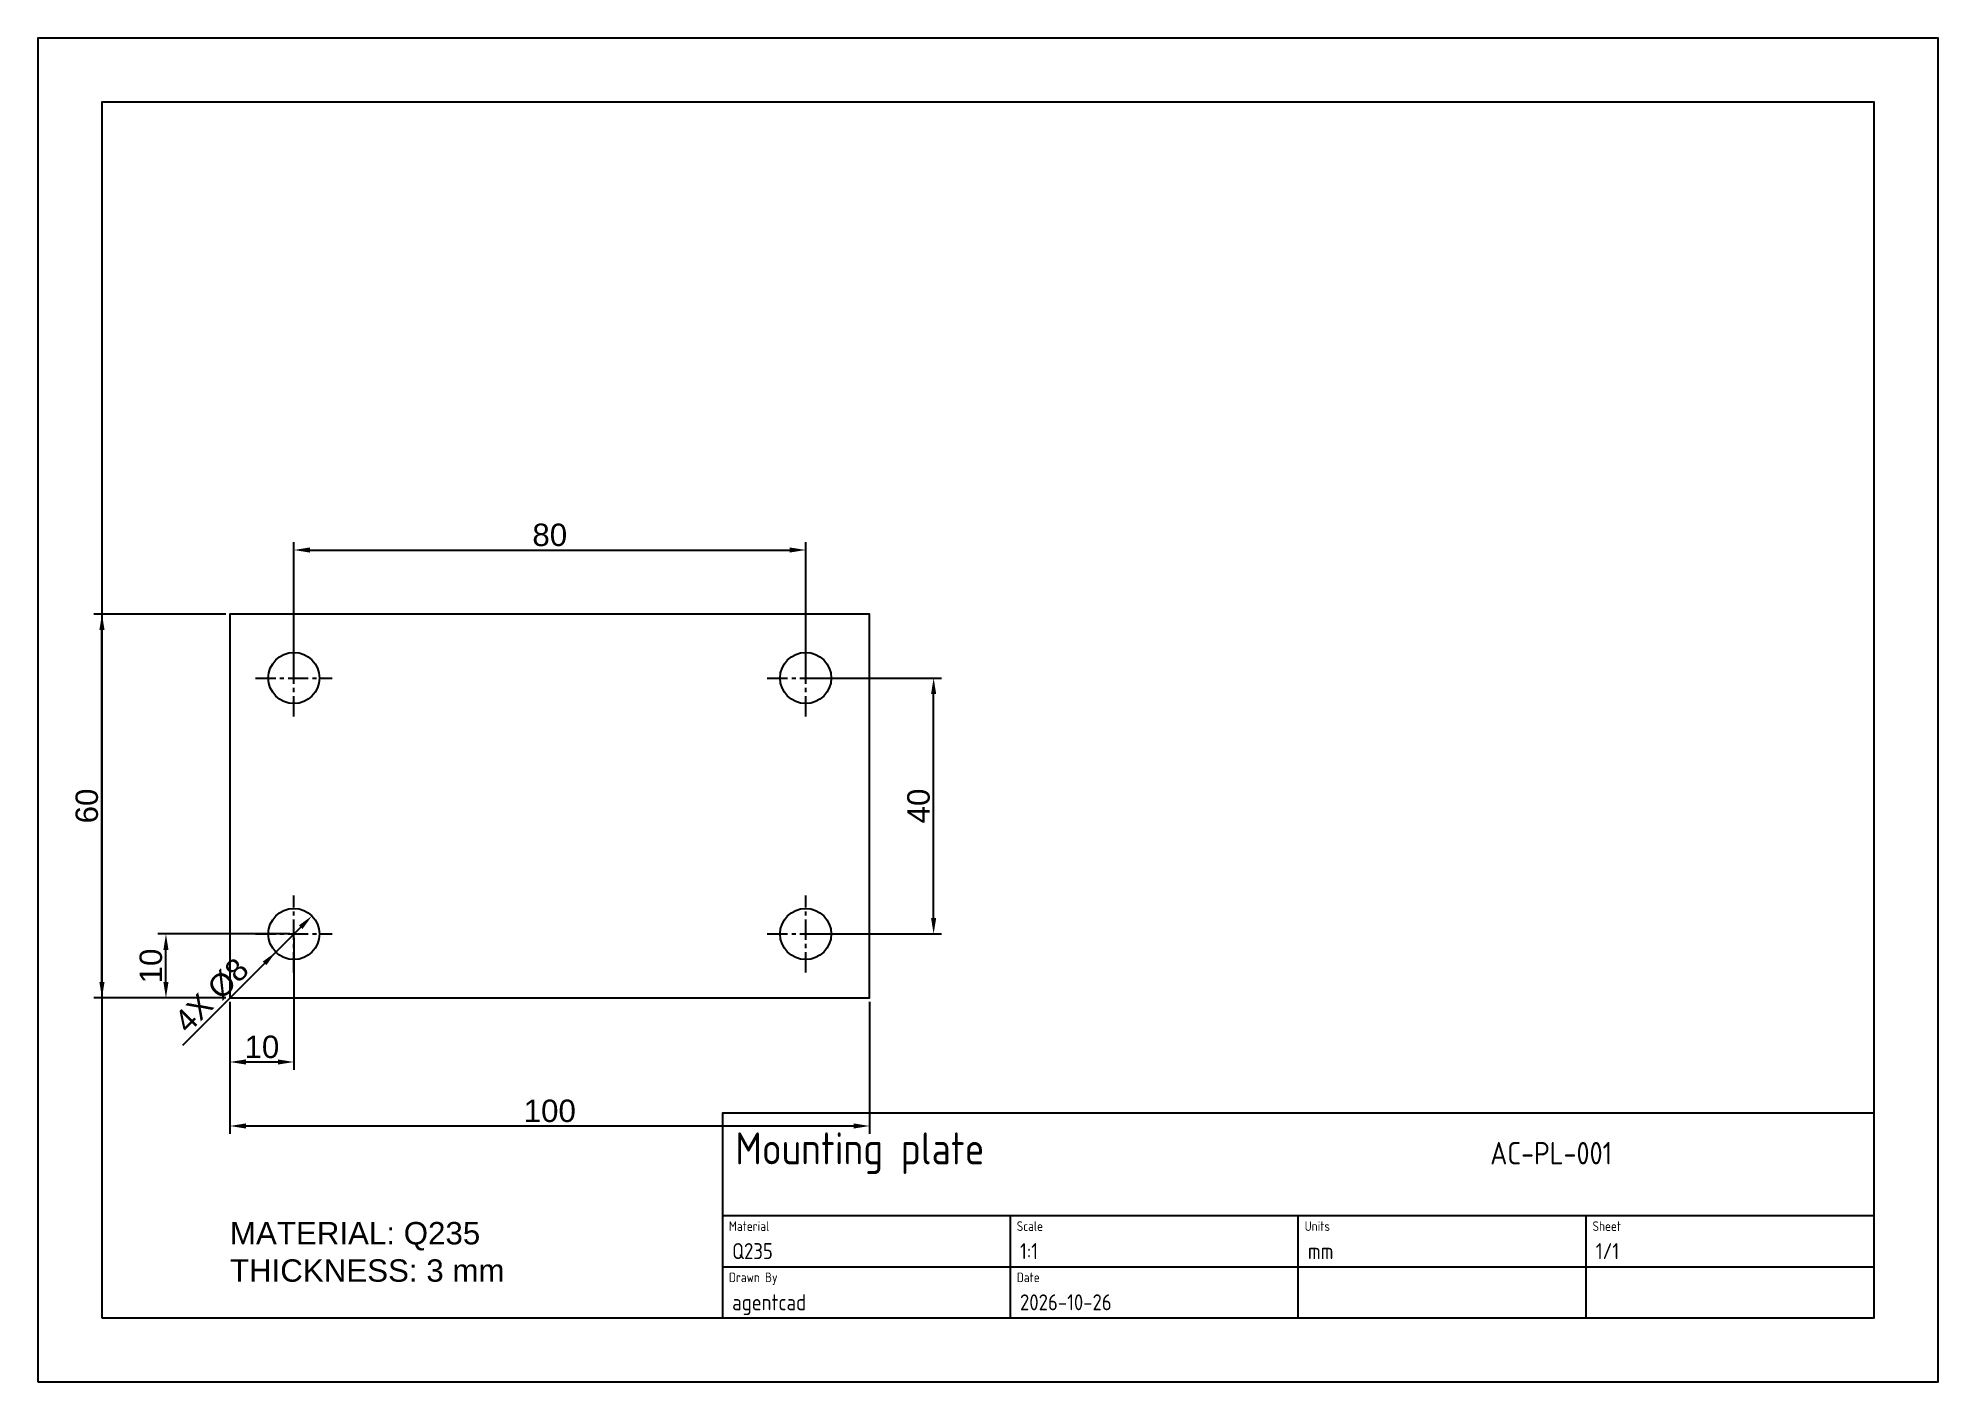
# Model space of a CAD drawing. Extents: x 0 to 297, y 0 to 210.
import ezdxf

# ---------------------------------------------------------------- set-up
doc = ezdxf.new("R2010")
doc.units = 0
doc.linetypes.add('CENTER', pattern=[5.08, 3.175, -0.635, 0.635, -0.635])
doc.layers.get('0').update_dxf_attribs({"linetype": 'CONTINUOUS'})
doc.layers.get('DEFPOINTS').update_dxf_attribs({"linetype": 'CONTINUOUS'})
for name, color, linetype in [('BORDER', 7, 'CONTINUOUS'), ('CENTER', 1, 'CENTER'), ('DIM', 3, 'CONTINUOUS'), ('HOLES', 7, 'CONTINUOUS'), ('OUTLINE', 7, 'CONTINUOUS'), ('TEXT', 7, 'CONTINUOUS')]:
    doc.layers.add(name, color=color, linetype=linetype)
doc.styles.add('MTXPL_ARIAL', font='arial.ttf')
doc.styles.get("Standard").update_dxf_attribs({"font": 'gbenor.shx', "bigfont": 'gbcbig.shx'})
doc.dimstyles.new('AGENTCAD', dxfattribs={"dimtxt": 3.5, "dimasz": 2.5, "dimexe": 1.25, "dimexo": 0.625, "dimtad": 1, "dimcen": 2.5, "dimazin": 3, "dimtfac": 1, "dimtmove": 0, "dimatfit": 3})

# ---------------------------------------------------------------- blocks, each defined once
blk = doc.blocks.new('_CLOSEDFILLED')
at = {"color": 0, "linetype": 'BYBLOCK'}
blk.add_solid([(-1, 0.16), (0, 0), (-1, -0.16)], dxfattribs=at)
blk = doc.blocks.new('*D1')
for p, q in [((30, 59.38), (30, 38.75)), ((130, 59.38), (130, 38.75)), ((32.5, 40), (127.5, 40))]:
    blk.add_line(p, q)
at = {"layer": 'DEFPOINTS'}
for p in [(30, 60), (130, 60), (30, 40)]:
    blk.add_point(p, dxfattribs=at)
at = {"layer": 'DIM', "xscale": 2.5, "yscale": 2.5, "rotation": 180}
blk.add_blockref('_CLOSEDFILLED', (30, 40), dxfattribs=at)
at = {"layer": 'DIM', "xscale": 2.5, "yscale": 2.5}
blk.add_blockref('_CLOSEDFILLED', (130, 40), dxfattribs=at)
at = {"layer": 'DIM', "style": 'MTXPL_ARIAL'}
blk.add_text('100', height=3.5, dxfattribs=at).set_placement((75.92, 40.62))
blk = doc.blocks.new('*D2')
for p, q in [((29.38, 120), (8.75, 120)), ((10, 62.5), (10, 117.5)), ((29.38, 60), (8.75, 60))]:
    blk.add_line(p, q)
at = {"layer": 'DEFPOINTS'}
for p in [(30, 120), (10, 60), (30, 60)]:
    blk.add_point(p, dxfattribs=at)
at = {"layer": 'DIM', "xscale": 2.5, "yscale": 2.5}
for p, rotation in [((10, 120), 90), ((10, 60), 270)]:
    blk.add_blockref('_CLOSEDFILLED', p, dxfattribs=dict(at, rotation=rotation))
at = {"layer": 'DIM', "style": 'MTXPL_ARIAL'}
blk.add_text('60', height=3.5, rotation=90, dxfattribs=at).set_placement((9.37, 87.28))
blk = doc.blocks.new('*D3')
for q in [(41.06, 71.06), (22.59, 52.59)]:
    blk.add_line((35.4, 65.4), q)
at = {"layer": 'DEFPOINTS'}
for p in [(40, 70), (37.17, 67.17)]:
    blk.add_point(p, dxfattribs=at)
at = {"layer": 'DIM', "xscale": 2.5, "yscale": 2.5, "rotation": 44.999999999999915}
for p in [(42.83, 72.83), (37.17, 67.17)]:
    blk.add_blockref('_CLOSEDFILLED', p, dxfattribs=at)
at = {"layer": 'DIM', "style": 'MTXPL_ARIAL'}
for s, p in [('Ø8', (28.62, 59.51)), ('4X', (23.43, 54.32))]:
    blk.add_text(s, height=3.5, rotation=45, dxfattribs=at).set_placement(p)
blk = doc.blocks.new('*D4')
for p, q in [((40, 69.38), (40, 48.75)), ((30, 59.38), (30, 48.75)), ((32.5, 50), (37.5, 50))]:
    blk.add_line(p, q)
at = {"layer": 'DEFPOINTS'}
for p in [(40, 70), (30, 60), (30, 50)]:
    blk.add_point(p, dxfattribs=at)
at = {"layer": 'DIM', "xscale": 2.5, "yscale": 2.5, "rotation": 180}
blk.add_blockref('_CLOSEDFILLED', (30, 50), dxfattribs=at)
at = {"layer": 'DIM', "xscale": 2.5, "yscale": 2.5}
blk.add_blockref('_CLOSEDFILLED', (40, 50), dxfattribs=at)
at = {"layer": 'DIM', "style": 'MTXPL_ARIAL'}
blk.add_text('10', height=3.5, dxfattribs=at).set_placement((32.28, 50.62))
blk = doc.blocks.new('*D5')
for p, q in [((39.38, 70), (18.75, 70)), ((20, 62.5), (20, 67.5)), ((29.38, 60), (18.75, 60))]:
    blk.add_line(p, q)
at = {"layer": 'DEFPOINTS'}
for p in [(40, 70), (20, 60), (30, 60)]:
    blk.add_point(p, dxfattribs=at)
at = {"layer": 'DIM', "xscale": 2.5, "yscale": 2.5}
for p, rotation in [((20, 70), 90), ((20, 60), 270)]:
    blk.add_blockref('_CLOSEDFILLED', p, dxfattribs=dict(at, rotation=rotation))
at = {"layer": 'DIM', "style": 'MTXPL_ARIAL'}
blk.add_text('10', height=3.5, rotation=90, dxfattribs=at).set_placement((19.38, 62.28))
blk = doc.blocks.new('*D6')
for p, q in [((40, 110.62), (40, 131.25)), ((120, 110.62), (120, 131.25)), ((42.5, 130), (117.5, 130))]:
    blk.add_line(p, q)
at = {"layer": 'DEFPOINTS'}
for p in [(40, 130), (40, 110), (120, 110)]:
    blk.add_point(p, dxfattribs=at)
at = {"layer": 'DIM', "xscale": 2.5, "yscale": 2.5, "rotation": 180}
blk.add_blockref('_CLOSEDFILLED', (40, 130), dxfattribs=at)
at = {"layer": 'DIM', "xscale": 2.5, "yscale": 2.5}
blk.add_blockref('_CLOSEDFILLED', (120, 130), dxfattribs=at)
at = {"layer": 'DIM', "style": 'MTXPL_ARIAL'}
blk.add_text('80', height=3.5, dxfattribs=at).set_placement((77.28, 130.62))
blk = doc.blocks.new('*D7')
for p, q in [((120.62, 110), (141.25, 110)), ((140, 72.5), (140, 107.5)), ((120.62, 70), (141.25, 70))]:
    blk.add_line(p, q)
at = {"layer": 'DEFPOINTS'}
for p in [(120, 110), (120, 70), (140, 70)]:
    blk.add_point(p, dxfattribs=at)
at = {"layer": 'DIM', "xscale": 2.5, "yscale": 2.5}
for p, rotation in [((140, 110), 90), ((140, 70), 270)]:
    blk.add_blockref('_CLOSEDFILLED', p, dxfattribs=dict(at, rotation=rotation))
at = {"layer": 'DIM', "style": 'MTXPL_ARIAL'}
blk.add_text('40', height=3.5, rotation=90, dxfattribs=at).set_placement((139.38, 87.28))
blk = doc.blocks.new('AGENTCAD_TITLE')
for p, q in [((-180, 16), (0, 16)), ((-135, 0), (-135, 16)), ((-90, 0), (-90, 16)), ((-45, 0), (-45, 16)), ((-180, 8), (0, 8))]:
    blk.add_line(p, q)
blk.add_lwpolyline([(-180, 0), (0, 0), (0, 32), (-180, 32)], close=True)
for s, p in [('Material', (-179, 13.6)), ('Scale', (-134, 13.6)), ('Units', (-89, 13.6)), ('Sheet', (-44, 13.6)), ('Drawn By', (-179, 5.6)), ('Date', (-134, 5.6))]:
    blk.add_text(s, height=1.5).set_placement(p)
for tag, p, height in [('TITLE', (-178, 24), 5), ('DWG_NO', (-60, 24), 3.5), ('MATERIAL', (-178.5, 9.2), 2.5), ('SCALE', (-133.5, 9.2), 2.5), ('UNITS', (-88.5, 9.2), 2.5), ('SHEET', (-43.5, 9.2), 2.5), ('DRAWN_BY', (-178.5, 1.2), 2.5), ('DATE', (-133.5, 1.2), 2.5)]:
    blk.add_attdef(tag, p, '', height=height)

msp = doc.modelspace()

# ---------------------------------------------------------------- linework, layer by layer
at = {"layer": 'BORDER'}
for points in [[(0, 0), (297, 0), (297, 210), (0, 210)], [(10, 10), (287, 10), (287, 200), (10, 200)]]:
    msp.add_lwpolyline(points, close=True, dxfattribs=at)
at = {"layer": 'CENTER'}
for p, q in [((40, 104), (40, 116)), ((120, 104), (120, 116)), ((34, 110), (46, 110)), ((114, 110), (126, 110)), ((40, 64), (40, 76)), ((120, 64), (120, 76)), ((34, 70), (46, 70)), ((114, 70), (126, 70))]:
    msp.add_line(p, q, dxfattribs=at)
at = {"layer": 'HOLES'}
for centre in [(40, 110), (120, 110), (40, 70), (120, 70)]:
    msp.add_circle(centre, 4, dxfattribs=at)
at = {"layer": 'OUTLINE'}
msp.add_lwpolyline([(30, 60), (130, 60), (130, 120), (30, 120)], close=True, dxfattribs=at)

# ---------------------------------------------------------------- block references
at = {"layer": 'BORDER'}
msp.add_blockref('AGENTCAD_TITLE', (287, 10), dxfattribs=at).add_auto_attribs({'TITLE': 'Mounting plate', 'DWG_NO': 'AC-PL-001', 'MATERIAL': 'Q235', 'SCALE': '1:1', 'UNITS': 'mm', 'DRAWN_BY': 'agentcad', 'DATE': '2026-10-26', 'SHEET': '1/1'})

# ---------------------------------------------------------------- texts
at = {"layer": 'TEXT', "style": 'MTXPL_ARIAL'}
for s, p in [('MATERIAL:', (30, 21.5)), ('Q235', (57.169, 21.5)), ('THICKNESS:', (30, 15.665)), ('3', (60.7, 15.665)), ('mm', (64.778, 15.665))]:
    msp.add_text(s, height=3.5, dxfattribs=at).set_placement(p)

# ---------------------------------------------------------------- dimensions: what is measured, and where the dimension line sits
at = {"layer": 'DIM'}
for base, p1, p2, picture, middle in [((40, 130), (40, 110), (120, 110), '*D6', (80, 132.375)), ((30, 50), (30, 60), (40, 70), '*D4', (35, 52.375)), ((30, 40), (30, 60), (130, 60), '*D1', (80, 42.375))]:
    dim = msp.add_linear_dim(base=base, p1=p1, p2=p2, dimstyle='AGENTCAD', override={"dimtxt": 3.5}, dxfattribs=at)
    dim.commit()
    dim.dimension.update_dxf_attribs({"geometry": picture, "text_midpoint": middle})
for base, p1, p2, picture, middle in [((10, 60), (30, 60), (30, 120), '*D2', (7.625, 90)), ((140, 70), (120, 70), (120, 110), '*D7', (137.625, 90)), ((20, 60), (30, 60), (40, 70), '*D5', (17.625, 65))]:
    dim = msp.add_linear_dim(base=base, p1=p1, p2=p2, angle=90, dimstyle='AGENTCAD', override={"dimtxt": 3.5}, dxfattribs=at)
    dim.commit()
    dim.dimension.update_dxf_attribs({"geometry": picture, "text_midpoint": middle})
dim = msp.add_diameter_dim_2p(p1=(42.828, 72.828), p2=(37.172, 67.172), text='4X <>', dimstyle='AGENTCAD', override={"dimtxt": 3.5}, dxfattribs=at)
dim.commit()
dim.dimension.update_dxf_attribs({"geometry": '*D3', "text_midpoint": (27.095, 60.454)})

doc.saveas('drawing.dxf')
